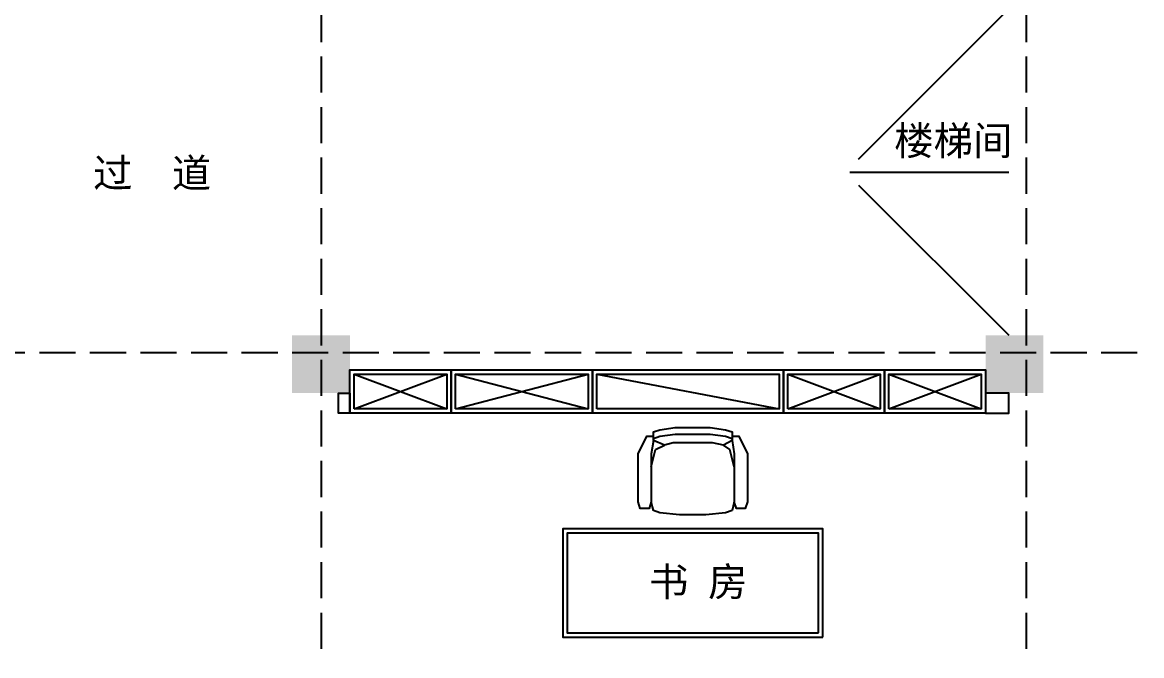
# Model space of a CAD drawing. Header units: millimetres. Extents: x -807114 to 146922, y -468455 to -61603.
# Drawn here: x -284715 to -276968, y -226723 to -222340 of the extents above; entities that cross this region are included whole.
import ezdxf

# ---------------------------------------------------------------- set-up
doc = ezdxf.new("R2010")
doc.units = ezdxf.units.MM
doc.header["$LTSCALE"] = 1000
doc.linetypes.add('DASH', pattern=[0.35, 0.25, -0.1])
for name, color, linetype in [('FF-FIXT', 31, 'Continuous'), ('FF-FURN', 51, 'Continuous'), ('KL截面', 30, 'Continuous'), ('wipess', 5, 'Continuous'), ('建-楼梯', 2, 'Continuous'), ('建-轴', 1, 'Continuous')]:
    doc.layers.add(name, color=color, linetype=linetype)
doc.styles.add('D', font='simhei.ttf', dxfattribs={"width": 0.75, "height": 7})

# ---------------------------------------------------------------- blocks, each defined once
blk = doc.blocks.new('做成ACAD TuKuai0291')
blk.add_wipeout([(-457.2, 228.6), (-457.2, 266.7), (-355.6, 317.5), (-76.2, 317.5), (-38.1, 304.8), (-38.1, 254), (-76.2, 241.3), (-25.4, 228.6), (-12.7, 190.5), (0, 76.2), (0, -76.2), (-12.7, -190.5), (-25.4, -228.6), (-76.2, -241.3), (-38.1, -254), (-38.1, -304.8), (-76.2, -317.5), (-355.6, -317.5), (-457.2, -266.7), (-457.2, -228.6), (-482.6, -228.6), (-495.3, -190.5), (-508, -101.6), (-508, 101.6), (-495.3, 190.5), (-482.6, 228.6)]).dxf.layer = 'wipess'
at = {"color": 57, "linetype": 'Continuous'}
for p, q in [((-444.5, 228.6), (-457.2, 190.5)), ((-457.2, 190.5), (-469.9, 101.6)), ((-469.9, 101.6), (-469.9, -101.6)), ((-469.9, -101.6), (-457.2, -190.5)), ((-457.2, -190.5), (-444.5, -228.6))]:
    blk.add_line(p, q, dxfattribs=at)
at = {"linetype": 'Continuous'}
for p, q in [((-431.8, 228.6), (-457.2, 228.6)), ((-431.8, 228.6), (-355.6, 241.3)), ((-406.4, 165.1), (-431.8, 228.6)), ((-381, 215.9), (-406.4, 165.1)), ((-279.4, 241.3), (-381, 215.9)), ((-355.6, 241.3), (-76.2, 241.3)), ((-419.1, 114.3), (-406.4, 165.1)), ((-419.1, -114.3), (-419.1, 114.3)), ((-406.4, -177.8), (-419.1, -114.3)), ((-431.8, -228.6), (-406.4, -177.8)), ((-381, -215.9), (-406.4, -177.8)), ((-457.2, -228.6), (-431.8, -228.6)), ((-431.8, -228.6), (-355.6, -241.3)), ((-279.4, -241.3), (-381, -215.9)), ((-355.6, -241.3), (-76.2, -241.3))]:
    blk.add_line(p, q, dxfattribs=at)
blk.add_lwpolyline([(-457.2, 228.6), (-482.6, 228.6), (-495.3, 190.5), (-508, 101.6), (-508, -101.6), (-495.3, -190.5), (-482.6, -228.6), (-457.2, -228.6), (-457.2, -266.7), (-355.6, -317.5), (-76.2, -317.5), (-38.1, -304.8), (-38.1, -254), (-76.2, -241.3), (-25.4, -228.6), (-12.7, -190.5), (0, -76.2), (0, 76.2), (-12.7, 190.5), (-25.4, 228.6), (-76.2, 241.3), (-38.1, 254), (-38.1, 304.8), (-76.2, 317.5), (-355.6, 317.5), (-457.2, 266.7), (-457.2, 228.6), (-482.6, 228.6)], dxfattribs=at)

msp = doc.modelspace()

# ---------------------------------------------------------------- hatches: boundary and pattern name
h = msp.add_hatch(color=251)
h.dxf.hatch_style = 1
h.paths.add_polyline_path([(-282848, -224505.8), (-282848, -224905.8), (-282448, -224905.8), (-282448, -224505.8)])
h = msp.add_hatch(color=251)
h.dxf.hatch_style = 1
h.paths.add_polyline_path([(-278048, -224505.8), (-277648, -224505.8), (-277648, -224905.8), (-278048, -224905.8)])

# ---------------------------------------------------------------- linework, layer by layer
for points in [[(-282448, -225045.8), (-282528, -225045.8), (-282528, -224905.8), (-282448, -224905.8)], [(-278048, -225045.8), (-277888, -225045.8), (-277888, -224905.8), (-278048, -224905.8)]]:
    msp.add_lwpolyline(points, close=True)
at = {"layer": 'FF-FIXT', "color": 252, "ltscale": 3}
for p, q in [((-282418, -225015.8), (-281778.1, -224775.8)), ((-282418, -224775.8), (-281778.1, -225015.8)), ((-281718.1, -225015.8), (-280798.2, -224775.8)), ((-281718.1, -224775.8), (-280798.2, -225015.8)), ((-280738.2, -224775.8), (-279477.8, -225015.8)), ((-279417.8, -225015.8), (-278777.9, -224775.8)), ((-279417.8, -224775.8), (-278777.9, -225015.8)), ((-278717.9, -225015.8), (-278078, -224775.8)), ((-278717.9, -224775.8), (-278078, -225015.8))]:
    msp.add_line(p, q, dxfattribs=at)
at = {"layer": 'FF-FIXT', "ltscale": 3}
for points in [[(-282448, -225045.8), (-282448, -224745.8), (-281748.1, -224745.8), (-281748.1, -225045.8)], [(-281748.1, -225045.8), (-281748.1, -224745.8), (-280768.2, -224745.8), (-280768.2, -225045.8)], [(-280768.2, -225045.8), (-280768.2, -224745.8), (-279447.8, -224745.8), (-279447.8, -225045.8)], [(-279447.8, -225045.8), (-279447.8, -224745.8), (-278747.9, -224745.8), (-278747.9, -225045.8)], [(-278747.9, -225045.8), (-278747.9, -224745.8), (-278048, -224745.8), (-278048, -225045.8)], [(-279174.5, -226595.8), (-279174.5, -225846.3), (-280974, -225846.3), (-280974, -226595.8)]]:
    msp.add_lwpolyline(points, close=True, dxfattribs=at)
at = {"layer": 'FF-FIXT', "color": 252, "ltscale": 3}
for points in [[(-282418, -225015.8), (-282418, -224775.8), (-281778.1, -224775.8), (-281778.1, -225015.8)], [(-281718.1, -225015.8), (-281718.1, -224775.8), (-280798.2, -224775.8), (-280798.2, -225015.8)], [(-280738.2, -225015.8), (-280738.2, -224775.8), (-279477.8, -224775.8), (-279477.8, -225015.8)], [(-279417.8, -225015.8), (-279417.8, -224775.8), (-278777.9, -224775.8), (-278777.9, -225015.8)], [(-278717.9, -225015.8), (-278717.9, -224775.8), (-278078, -224775.8), (-278078, -225015.8)], [(-279204.5, -226565.8), (-279204.5, -225876.3), (-280944, -225876.3), (-280944, -226565.8)]]:
    msp.add_lwpolyline(points, close=True, dxfattribs=at)
at = {"layer": '建-楼梯'}
for p, q in [((-278928, -223285.8), (-277888, -222245.8)), ((-278988, -223375.8), (-277888, -223375.8)), ((-278928, -223465.8), (-277888, -224505.8))]:
    msp.add_line(p, q, dxfattribs=at)
at = {"layer": '建-轴', "linetype": 'DASH'}
for p, q in [((-282648, -217325.8), (-282648, -231885.8)), ((-277768, -217325.8), (-277768, -231885.8)), ((-285648, -224625.8), (-276968, -224625.8))]:
    msp.add_line(p, q, dxfattribs=at)

# ---------------------------------------------------------------- block references
at = {"layer": 'FF-FURN', "linetype": 'Continuous', "xscale": -1.1918016, "yscale": 1.1918016, "zscale": 1.1918016, "rotation": 89.99999999999967}
msp.add_blockref('做成ACAD TuKuai0291', (-280074.9, -225749.7), dxfattribs=at)

# ---------------------------------------------------------------- texts
at = {"layer": 'KL截面', "linetype": 'ByBlock', "style": 'D'}
for s, p in [('楼梯间', (-278680.8, -223258.5)), ('过  道', (-284225.8, -223483.1)), ('书 房', (-280377.5, -226311.5))]:
    msp.add_text(s, height=200, dxfattribs=at).set_placement(p)

doc.saveas('drawing.dxf')
